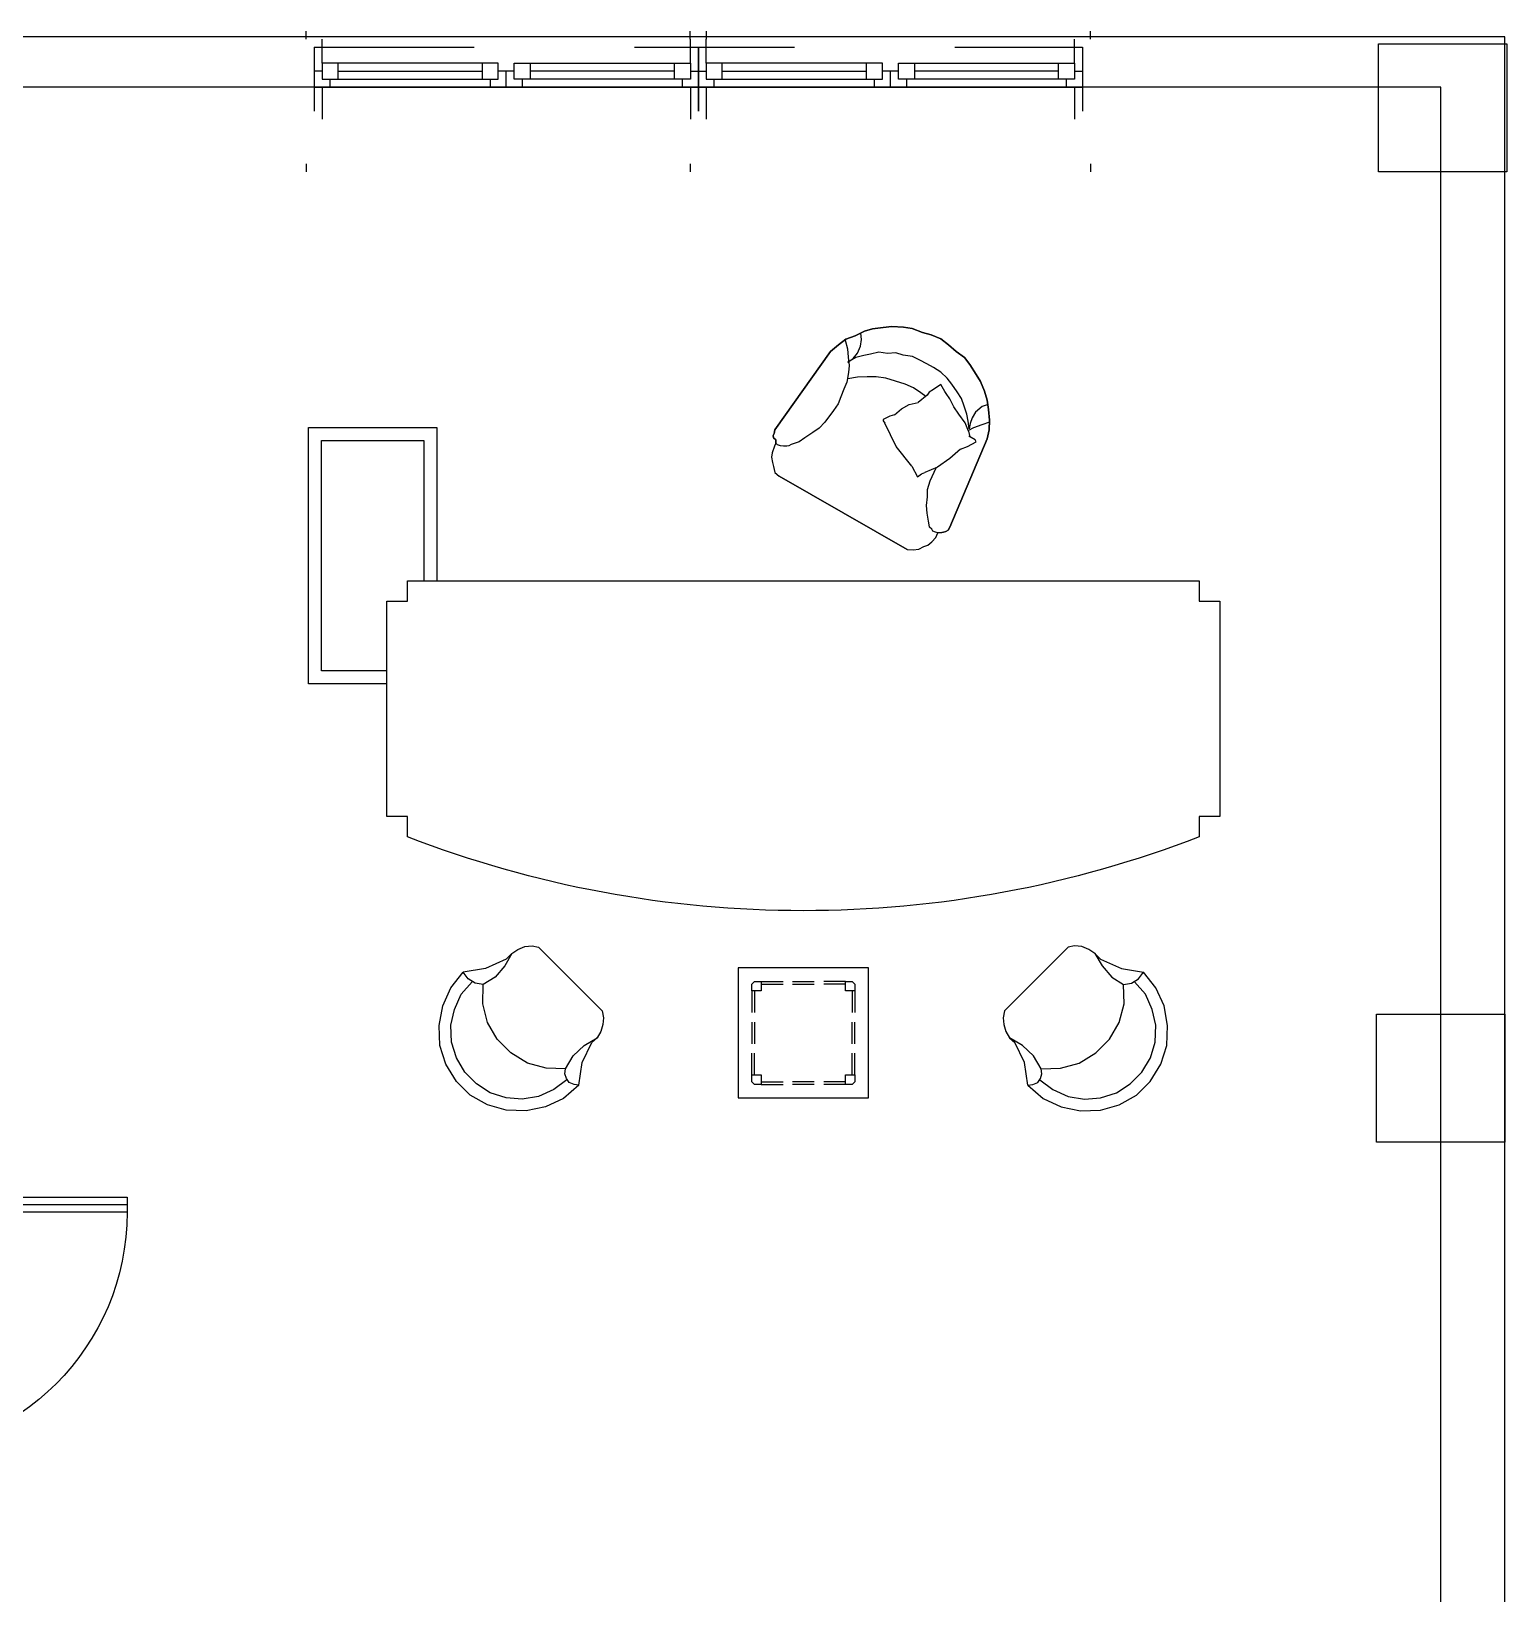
# Model space of a CAD drawing. Header units: millimetres. Extents: x -17017 to 2697, y 1903 to 18260.
# Drawn here: x -17002.712 to -17001.791, y 18222.548 to 18223.524 of the extents above; entities that cross this region are included whole.
import ezdxf

# ---------------------------------------------------------------- set-up
doc = ezdxf.new("R2010")
doc.units = ezdxf.units.MM
doc.linetypes.add('DOT3', pattern=[0.06, 0, -0.06])
for name, color, linetype in [('-DM-OUT-WALL', 7, 'Continuous'), ('1', 7, 'Continuous'), ('A-Door', 150, 'Continuous'), ('A-Glaz', 92, 'Continuous'), ('DENIZLIK', 16, 'Continuous'), ('DUVAR', 7, 'Continuous'), ('IZDOT', 2, 'DOT3'), ('NT', 1, 'Continuous'), ('PENCERE', 3, 'Continuous'), ('sıva', 181, 'Continuous')]:
    doc.layers.add(name, color=color, linetype=linetype)

# ---------------------------------------------------------------- blocks, each defined once
blk = doc.blocks.new('table-30')
at = {"color": 0, "linetype": 'ByBlock'}
for p, q in [((-0.4064, 0), (-0.4064, 0.4064)), ((-0.4064, 0.4064), (0, 0.4064)), ((0, 0.4064), (0, 0)), ((-0.3556, 0.3641), (-0.3641, 0.3556)), ((-0.3641, 0.3556), (-0.3641, 0.3344)), ((-0.3344, 0.3641), (-0.3556, 0.3641)), ((-0.3344, 0.3344), (-0.3344, 0.3641)), ((-0.3344, 0.3641), (-0.2667, 0.3641)), ((-0.3344, 0.3556), (-0.2667, 0.3556)), ((-0.1693, 0.3641), (-0.2371, 0.3641)), ((-0.1693, 0.3556), (-0.2371, 0.3556)), ((-0.072, 0.3641), (-0.1397, 0.3641)), ((-0.072, 0.3556), (-0.1397, 0.3556)), ((-0.072, 0.3641), (-0.072, 0.3344)), ((-0.0508, 0.3641), (-0.072, 0.3641)), ((-0.0423, 0.3556), (-0.0508, 0.3641)), ((-0.0423, 0.3344), (-0.0423, 0.3556)), ((-0.3641, 0.3344), (-0.3344, 0.3344)), ((-0.3641, 0.3344), (-0.3641, 0.2667)), ((-0.3556, 0.3344), (-0.3556, 0.2667)), ((-0.072, 0.3344), (-0.0423, 0.3344)), ((-0.0508, 0.3344), (-0.0508, 0.2667)), ((-0.0423, 0.3344), (-0.0423, 0.2667)), ((-0.3641, 0.1693), (-0.3641, 0.2371)), ((-0.3556, 0.1693), (-0.3556, 0.2371)), ((-0.0508, 0.2371), (-0.0508, 0.1693)), ((-0.0423, 0.2371), (-0.0423, 0.1693)), ((-0.3641, 0.072), (-0.3641, 0.1397)), ((-0.3556, 0.072), (-0.3556, 0.1397)), ((-0.0508, 0.072), (-0.0508, 0.1397)), ((-0.0423, 0.072), (-0.0423, 0.1397)), ((-0.3641, 0.072), (-0.3641, 0.0508)), ((-0.3344, 0.072), (-0.3641, 0.072)), ((-0.3641, 0.0508), (-0.3556, 0.0423)), ((-0.3344, 0.0423), (-0.3344, 0.072)), ((-0.3344, 0.0508), (-0.2667, 0.0508)), ((-0.2371, 0.0508), (-0.1693, 0.0508)), ((-0.072, 0.0508), (-0.1397, 0.0508)), ((-0.072, 0.072), (-0.072, 0.0423)), ((-0.0423, 0.072), (-0.072, 0.072)), ((-0.0508, 0.0423), (-0.0423, 0.0508)), ((-0.0423, 0.0508), (-0.0423, 0.072)), ((0, 0), (-0.4064, 0)), ((-0.3556, 0.0423), (-0.3344, 0.0423)), ((-0.3344, 0.0423), (-0.2667, 0.0423)), ((-0.2371, 0.0423), (-0.1693, 0.0423)), ((-0.072, 0.0423), (-0.1397, 0.0423)), ((-0.072, 0.0423), (-0.0508, 0.0423))]:
    blk.add_line(p, q, dxfattribs=at)
blk = doc.blocks.new('desk-20a')
at = {"color": 0, "linetype": 'ByBlock'}
for p, q in [((0.5582, 2.115), (0.5043, 2.0848)), ((0.6166, 2.1322), (0.5582, 2.115)), ((0.6792, 2.1344), (0.6166, 2.1322)), ((0.7395, 2.1215), (0.6792, 2.1344)), ((0.7961, 2.0955), (0.7395, 2.1215)), ((2.2928, 2.0955), (2.3493, 2.1215)), ((2.3493, 2.1215), (2.4096, 2.1344)), ((2.4096, 2.1344), (2.4723, 2.1322)), ((2.4723, 2.1322), (2.5307, 2.115)), ((2.5307, 2.115), (2.5845, 2.0848)), ((0.5043, 2.0848), (0.4616, 2.042)), ((0.5238, 2.0501), (0.4875, 2.0138)), ((0.567, 2.0779), (0.5238, 2.0501)), ((0.6166, 2.0932), (0.567, 2.0779)), ((0.6662, 2.0978), (0.6166, 2.0932)), ((0.7178, 2.089), (0.6662, 2.0978)), ((0.7655, 2.0672), (0.7178, 2.089)), ((0.8064, 2.0371), (0.7655, 2.0672)), ((0.8434, 2.0543), (0.7961, 2.0955)), ((0.8285, 2.0523), (0.8129, 2.0459)), ((0.8434, 2.0543), (0.8285, 2.0523)), ((0.8434, 2.0543), (0.8537, 1.9836)), ((2.2455, 2.0543), (2.2351, 1.9836)), ((2.2455, 2.0543), (2.2928, 2.0955)), ((2.2455, 2.0543), (2.2604, 2.0523)), ((2.2604, 2.0523), (2.276, 2.0459)), ((2.2825, 2.0371), (2.3234, 2.0672)), ((2.3234, 2.0672), (2.3711, 2.089)), ((2.3711, 2.089), (2.4226, 2.0978)), ((2.4226, 2.0978), (2.4723, 2.0932)), ((2.4723, 2.0932), (2.5219, 2.0779)), ((2.5219, 2.0779), (2.5651, 2.0501)), ((2.5651, 2.0501), (2.6013, 2.0138)), ((2.5845, 2.0848), (2.6273, 2.042)), ((0.4616, 2.042), (0.4287, 1.9878)), ((0.4875, 2.0138), (0.4612, 1.9683)), ((0.7418, 2.0008), (0.6834, 1.9851)), ((0.8022, 2.0031), (0.7418, 2.0008)), ((0.8045, 2.0329), (0.8003, 2.018)), ((0.8003, 2.018), (0.8022, 2.0031)), ((0.8022, 2.0031), (0.8258, 1.9619)), ((0.8129, 2.0459), (0.8045, 2.0329)), ((2.2867, 2.0031), (2.263, 1.9619)), ((2.276, 2.0459), (2.2844, 2.0329)), ((2.2844, 2.0329), (2.2886, 2.018)), ((2.2886, 2.018), (2.2867, 2.0031)), ((2.2867, 2.0031), (2.347, 2.0008)), ((2.347, 2.0008), (2.4054, 1.9851)), ((2.6013, 2.0138), (2.6277, 1.9683)), ((2.6273, 2.042), (2.6601, 1.9878)), ((0.4287, 1.9878), (0.4096, 1.9298)), ((0.4612, 1.9683), (0.4463, 1.9191)), ((0.6315, 1.9531), (0.5887, 1.9103)), ((0.6834, 1.9851), (0.6315, 1.9531)), ((0.8258, 1.9619), (0.8602, 1.9298)), ((0.8537, 1.9836), (0.8843, 1.921)), ((2.2351, 1.9836), (2.2046, 1.921)), ((2.263, 1.9619), (2.2287, 1.9298)), ((2.4054, 1.9851), (2.4574, 1.9531)), ((2.4574, 1.9531), (2.5001, 1.9103)), ((2.6277, 1.9683), (2.6426, 1.9191)), ((2.6601, 1.9878), (2.6792, 1.9298)), ((0.4096, 1.9298), (0.4073, 1.8672)), ((0.4463, 1.9191), (0.4444, 1.8668)), ((0.5887, 1.9103), (0.5586, 1.858)), ((0.8602, 1.9298), (0.9011, 1.9057)), ((0.9011, 1.9057), (0.8843, 1.921)), ((0.9121, 1.8862), (0.9011, 1.9057)), ((2.1767, 1.8862), (2.1878, 1.9057)), ((2.2287, 1.9298), (2.1878, 1.9057)), ((2.1878, 1.9057), (2.2046, 1.921)), ((2.5001, 1.9103), (2.5303, 1.858)), ((2.6426, 1.9191), (2.6445, 1.8668)), ((2.6792, 1.9298), (2.6815, 1.8672)), ((0.4073, 1.8672), (0.4184, 1.8064)), ((0.4444, 1.8668), (0.4551, 1.8171)), ((0.5586, 1.858), (0.5433, 1.8)), ((0.9186, 1.8645), (0.9121, 1.8862)), ((0.9209, 1.8431), (0.9186, 1.8645)), ((2.1679, 1.8431), (2.1702, 1.8645)), ((2.1702, 1.8645), (2.1767, 1.8862)), ((2.5303, 1.858), (2.5456, 1.8)), ((2.6445, 1.8668), (2.6338, 1.8171)), ((2.6815, 1.8672), (2.6704, 1.8064)), ((0.4184, 1.8064), (0.444, 1.7503)), ((0.4551, 1.8171), (0.4765, 1.7698)), ((0.9163, 1.8217), (0.7174, 1.6228)), ((0.9163, 1.8217), (0.9209, 1.8431)), ((2.1725, 1.8217), (2.1679, 1.8431)), ((2.1725, 1.8217), (2.3715, 1.6228)), ((2.6338, 1.8171), (2.6124, 1.7698)), ((2.6704, 1.8064), (2.6449, 1.7503)), ((0.4765, 1.7698), (0.5108, 1.7308)), ((0.5433, 1.8), (0.5452, 1.74)), ((2.5456, 1.8), (2.5437, 1.74)), ((2.6124, 1.7698), (2.578, 1.7308)), ((0.444, 1.7503), (0.4829, 1.7007)), ((0.4982, 1.7221), (0.4829, 1.7007)), ((0.5196, 1.735), (0.4982, 1.7221)), ((0.5452, 1.74), (0.5196, 1.735)), ((0.5818, 1.7163), (0.5452, 1.74)), ((0.612, 1.6816), (0.5818, 1.7163)), ((2.4769, 1.6816), (2.507, 1.7163)), ((2.507, 1.7163), (2.5437, 1.74)), ((2.5437, 1.74), (2.5693, 1.735)), ((2.5693, 1.735), (2.5906, 1.7221)), ((2.5906, 1.7221), (2.6059, 1.7007)), ((2.6449, 1.7503), (2.6059, 1.7007)), ((0.5517, 1.69), (0.4829, 1.7007)), ((0.6166, 1.6602), (0.5517, 1.69)), ((0.6342, 1.6426), (0.612, 1.6816)), ((0.6166, 1.6602), (0.6342, 1.6426)), ((2.4547, 1.6426), (2.4769, 1.6816)), ((2.4723, 1.6602), (2.4547, 1.6426)), ((2.4723, 1.6602), (2.5372, 1.69)), ((2.5372, 1.69), (2.6059, 1.7007)), ((0.6342, 1.6426), (0.6532, 1.6297)), ((0.6532, 1.6297), (0.675, 1.6209)), ((0.675, 1.6209), (0.6983, 1.619)), ((0.6983, 1.619), (0.7174, 1.6228)), ((2.3906, 1.619), (2.3715, 1.6228)), ((2.4138, 1.6209), (2.3906, 1.619)), ((2.4356, 1.6297), (2.4138, 1.6209)), ((2.4547, 1.6426), (2.4356, 1.6297)), ((0.3084, 1.2785), (0.3084, 1.2145)), ((2.7804, 1.2145), (2.7804, 1.2785)), ((0.3084, 1.2145), (0.2444, 1.2145)), ((0.2444, 1.2145), (0.2444, 0.5425)), ((2.8444, 1.2145), (2.7804, 1.2145)), ((2.8444, 0.5425), (2.8444, 1.2145)), ((0.2444, 0.8), (0, 0.8)), ((0, 0.8), (0, 0)), ((0.2444, 0.76), (0.04, 0.76)), ((0.04, 0.76), (0.04, 0.04)), ((0.2444, 0.5425), (0.3084, 0.5425)), ((0.3084, 0.5425), (0.3084, 0.4785)), ((2.7804, 0.4785), (2.7804, 0.5425)), ((2.7804, 0.5425), (2.8444, 0.5425)), ((0.3084, 0.4785), (2.7804, 0.4785)), ((0.36, 0.04), (0.36, 0.4785)), ((0.4, 0), (0.4, 0.4785)), ((1.8688, 0.3814), (1.4689, 0.1524)), ((1.4689, 0.1524), (1.8688, 0.3814)), ((1.8688, 0.3814), (1.8873, 0.3818)), ((1.8688, 0.3814), (1.8873, 0.3818)), ((1.8873, 0.3818), (1.9052, 0.3798)), ((1.8873, 0.3818), (1.9052, 0.3798)), ((1.9052, 0.3798), (1.9202, 0.3718)), ((1.9052, 0.3798), (1.9202, 0.3718)), ((1.9202, 0.3718), (1.9335, 0.3671)), ((1.9202, 0.3718), (1.9335, 0.3671)), ((1.9335, 0.3671), (1.9454, 0.3573)), ((1.9335, 0.3671), (1.9454, 0.3573)), ((1.9454, 0.3573), (1.9576, 0.3436)), ((1.9454, 0.3573), (1.9576, 0.3436)), ((1.9576, 0.3436), (1.9642, 0.3287)), ((1.9576, 0.3436), (1.9642, 0.3287)), ((1.935, 0.2929), (1.931, 0.2677)), ((1.9367, 0.3043), (1.935, 0.2929)), ((1.9386, 0.3117), (1.9367, 0.3043)), ((1.9455, 0.3178), (1.9386, 0.3117)), ((1.9484, 0.3236), (1.9455, 0.3178)), ((1.957, 0.3266), (1.9484, 0.3236)), ((1.9642, 0.3287), (1.957, 0.3266)), ((1.9771, 0.3279), (1.9642, 0.3287)), ((1.9642, 0.3287), (1.9771, 0.3279)), ((1.982, 0.3266), (1.9771, 0.3279)), ((1.9771, 0.3279), (1.982, 0.3266)), ((1.9894, 0.3247), (1.982, 0.3266)), ((1.982, 0.3266), (1.9894, 0.3247)), ((1.9962, 0.3203), (1.9894, 0.3247)), ((1.9894, 0.3247), (1.9962, 0.3203)), ((2.0016, 0.3109), (1.9962, 0.3203)), ((1.9962, 0.3203), (2.0016, 0.3109)), ((2.1186, 0.0353), (2.0016, 0.3109)), ((2.0016, 0.3109), (2.1186, 0.0353)), ((1.931, 0.2677), (1.9285, 0.2433)), ((1.9285, 0.2433), (1.9319, 0.2161)), ((1.9319, 0.2161), (1.9325, 0.1936)), ((1.4552, 0.1402), (1.4689, 0.1524)), ((1.4552, 0.1402), (1.4689, 0.1524)), ((1.8832, 0.121), (1.9012, 0.1544)), ((1.9012, 0.1544), (1.9131, 0.1447)), ((1.9325, 0.1936), (1.9399, 0.1666)), ((1.9399, 0.1666), (1.9595, 0.1259)), ((1.4454, 0.0928), (1.4483, 0.1091)), ((1.4454, 0.0928), (1.4483, 0.1091)), ((1.4483, 0.1091), (1.4516, 0.1214)), ((1.4483, 0.1091), (1.4516, 0.1214)), ((1.4516, 0.1214), (1.4552, 0.1402)), ((1.4516, 0.1214), (1.4552, 0.1402)), ((1.8832, 0.121), (1.8339, 0.059)), ((1.9131, 0.1447), (1.9239, 0.1406)), ((1.9629, 0.1237), (1.9239, 0.1406)), ((2.0017, 0.0964), (1.9629, 0.1237)), ((1.447, 0.0792), (1.4454, 0.0928)), ((1.447, 0.0792), (1.4454, 0.0928)), ((1.4548, 0.0587), (1.447, 0.0792)), ((1.4548, 0.0587), (1.447, 0.0792)), ((1.4587, 0.0485), (1.4548, 0.0587)), ((1.4587, 0.0485), (1.4548, 0.0587)), ((1.464, 0.0537), (1.4587, 0.0485)), ((1.4727, 0.0567), (1.464, 0.0537)), ((1.4823, 0.0581), (1.4727, 0.0567)), ((1.4928, 0.058), (1.4823, 0.0581)), ((1.4993, 0.0576), (1.4928, 0.058)), ((1.506, 0.0532), (1.4993, 0.0576)), ((1.5315, 0.0451), (1.506, 0.0532)), ((1.8339, 0.059), (1.7991, -0.0135)), ((2.035, 0.0679), (2.0017, 0.0964)), ((2.035, 0.0679), (2.0565, 0.0596)), ((2.0565, 0.0596), (2.0841, 0.0444)), ((0, 0), (0.4, 0)), ((0.04, 0.04), (0.36, 0.04)), ((1.4517, 0.0319), (1.4498, 0.0245)), ((1.4498, 0.0245), (1.4517, 0.0319)), ((1.4498, 0.0245), (1.4534, 0.0183)), ((1.4534, 0.0183), (1.4498, 0.0245)), ((1.4586, 0.038), (1.4517, 0.0319)), ((1.4517, 0.0319), (1.4586, 0.038)), ((1.4534, 0.0183), (1.4557, 0.0072)), ((1.4557, 0.0072), (1.4534, 0.0183)), ((1.4557, 0.0072), (1.6296, -0.2373)), ((1.6296, -0.2373), (1.4557, 0.0072)), ((1.4587, 0.0485), (1.4586, 0.038)), ((1.4586, 0.038), (1.4587, 0.0485)), ((1.5493, 0.0326), (1.5315, 0.0451)), ((1.5738, 0.0156), (1.5493, 0.0326)), ((1.594, 0.0024), (1.5738, 0.0156)), ((1.6113, -0.0167), (1.594, 0.0024)), ((2.0596, 0.0114), (2.05, -0.0151)), ((2.059, 0.0089), (2.0765, 0.0004)), ((2.0617, 0.0043), (2.0592, -0.0201)), ((2.0596, 0.0114), (2.0642, 0.0286)), ((2.0813, 0.0386), (2.0611, 0.0268)), ((2.0652, -0.0125), (2.0617, 0.0043)), ((2.0765, 0.0004), (2.1029, -0.0092)), ((2.0841, 0.0444), (2.0813, 0.0386)), ((2.1244, 0.0075), (2.1186, 0.0353)), ((2.1186, 0.0353), (2.1244, 0.0075)), ((2.1256, -0.0231), (2.1244, 0.0075)), ((2.1244, 0.0075), (2.1256, -0.0231)), ((1.6387, -0.0528), (1.6113, -0.0167)), ((1.7931, -0.0211), (1.7991, -0.0135)), ((1.7934, -0.0251), (1.7931, -0.0211)), ((1.8142, -0.0359), (1.7934, -0.0251)), ((1.829, -0.0398), (1.8142, -0.0359)), ((1.829, -0.0398), (1.8504, -0.0586)), ((2.03, -0.0414), (2.0145, -0.0649)), ((2.05, -0.0151), (2.03, -0.0414)), ((2.055, -0.0414), (2.0469, -0.0669)), ((2.0592, -0.0201), (2.055, -0.0414)), ((2.0712, -0.0298), (2.0652, -0.0125)), ((2.082, -0.0485), (2.0712, -0.0298)), ((2.1025, -0.0657), (2.082, -0.0485)), ((2.1029, -0.0092), (2.1269, -0.0182)), ((2.1221, -0.0564), (2.1256, -0.0231)), ((2.1256, -0.0231), (2.1221, -0.0564)), ((1.6529, -0.0737), (1.6387, -0.0528)), ((1.6616, -0.0957), (1.6529, -0.0737)), ((1.6712, -0.1193), (1.6616, -0.0957)), ((1.8504, -0.0586), (1.8746, -0.0715)), ((1.8746, -0.0715), (1.9032, -0.0777)), ((1.9313, -0.1009), (1.9032, -0.0777)), ((1.9271, -0.0972), (1.9109, -0.1087)), ((2.0016, -0.0892), (1.9906, -0.106)), ((2.0145, -0.0649), (2.0016, -0.0892)), ((2.038, -0.0908), (2.0248, -0.1111)), ((2.0469, -0.0669), (2.038, -0.0908)), ((2.1182, -0.0712), (2.1025, -0.0657)), ((2.1096, -0.1137), (2.1183, -0.0857)), ((2.1183, -0.0857), (2.1096, -0.1137)), ((2.1183, -0.0857), (2.1221, -0.0564)), ((2.1221, -0.0564), (2.1183, -0.0857)), ((1.6799, -0.1413), (1.6712, -0.1193)), ((1.685, -0.1717), (1.6799, -0.1413)), ((1.8317, -0.1445), (1.8016, -0.1537)), ((1.8618, -0.1353), (1.8317, -0.1445)), ((1.8885, -0.1239), (1.8618, -0.1353)), ((1.9109, -0.1087), (1.8885, -0.1239)), ((1.9368, -0.1103), (1.9313, -0.1009)), ((1.9503, -0.1191), (1.9368, -0.1103)), ((1.9738, -0.1345), (1.9503, -0.1191)), ((1.9861, -0.1127), (1.9738, -0.1345)), ((1.9906, -0.106), (1.9861, -0.1127)), ((2.0078, -0.1355), (1.9937, -0.1542)), ((2.0248, -0.1111), (2.0078, -0.1355)), ((2.084, -0.1661), (2.0978, -0.1435)), ((2.0978, -0.1435), (2.084, -0.1661)), ((2.0978, -0.1435), (2.1096, -0.1137)), ((2.1096, -0.1137), (2.0978, -0.1435)), ((1.7139, -0.1569), (1.6837, -0.1516)), ((1.6841, -0.2201), (1.6872, -0.1933)), ((1.6872, -0.1933), (1.685, -0.1717)), ((1.7439, -0.1582), (1.7139, -0.1569)), ((1.7713, -0.1588), (1.7439, -0.1582)), ((1.8016, -0.1537), (1.7713, -0.1588)), ((1.9506, -0.1876), (1.9304, -0.1994)), ((1.9731, -0.1725), (1.9506, -0.1876)), ((1.9937, -0.1542), (1.9731, -0.1725)), ((2.0641, -0.1964), (2.084, -0.1661)), ((2.084, -0.1661), (2.0641, -0.1964)), ((1.6296, -0.2373), (1.6543, -0.2583)), ((1.6543, -0.2583), (1.6296, -0.2373)), ((1.6826, -0.246), (1.6841, -0.2201)), ((1.7082, -0.2186), (1.6831, -0.2041)), ((1.6831, -0.2041), (1.6999, -0.2151)), ((1.6858, -0.2058), (1.6831, -0.2041)), ((1.6831, -0.2041), (1.6858, -0.2056)), ((1.6858, -0.2056), (1.6858, -0.2058)), ((1.6999, -0.2151), (1.7139, -0.2319)), ((1.7328, -0.225), (1.7082, -0.2186)), ((1.7139, -0.2319), (1.7226, -0.2539)), ((1.7541, -0.2293), (1.7328, -0.225)), ((1.7803, -0.2349), (1.7541, -0.2293)), ((1.8075, -0.2315), (1.7803, -0.2349)), ((1.8334, -0.2331), (1.8075, -0.2315)), ((1.8563, -0.226), (1.8334, -0.2331)), ((1.8851, -0.2217), (1.8563, -0.226)), ((1.9078, -0.2106), (1.8851, -0.2217)), ((1.9304, -0.1994), (1.9078, -0.2106)), ((1.9979, -0.258), (2.0216, -0.2379)), ((2.0216, -0.2379), (1.9979, -0.258)), ((2.0216, -0.2379), (2.0478, -0.2185)), ((2.0478, -0.2185), (2.0216, -0.2379)), ((2.0478, -0.2185), (2.0641, -0.1964)), ((2.0641, -0.1964), (2.0478, -0.2185)), ((1.6543, -0.2583), (1.6772, -0.2762)), ((1.6772, -0.2762), (1.6543, -0.2583)), ((1.6754, -0.2731), (1.6826, -0.246)), ((1.6772, -0.2762), (1.7061, -0.2865)), ((1.7061, -0.2865), (1.6772, -0.2762)), ((1.7061, -0.2865), (1.7353, -0.3007)), ((1.7353, -0.3007), (1.7061, -0.2865)), ((1.7226, -0.2539), (1.7264, -0.2747)), ((1.7264, -0.2747), (1.7236, -0.295)), ((1.9166, -0.2971), (1.9435, -0.2897)), ((1.9435, -0.2897), (1.9166, -0.2971)), ((1.9435, -0.2897), (1.9733, -0.2765)), ((1.9733, -0.2765), (1.9435, -0.2897)), ((1.9733, -0.2765), (1.9979, -0.258)), ((1.9979, -0.258), (1.9733, -0.2765)), ((1.7353, -0.3007), (1.7608, -0.3087)), ((1.7608, -0.3087), (1.7353, -0.3007)), ((1.7608, -0.3087), (1.7941, -0.3123)), ((1.7941, -0.3123), (1.7608, -0.3087)), ((1.7941, -0.3123), (1.8209, -0.3154)), ((1.8209, -0.3154), (1.7941, -0.3123)), ((1.8209, -0.3154), (1.8571, -0.313)), ((1.8571, -0.313), (1.8209, -0.3154)), ((1.8571, -0.313), (1.8843, -0.3097)), ((1.8843, -0.3097), (1.8571, -0.313)), ((1.8843, -0.3097), (1.9166, -0.2971)), ((1.9166, -0.2971), (1.8843, -0.3097))]:
    blk.add_line(p, q, dxfattribs=at)
blk.add_arc((1.5444, -1.9189), 3.428, 68.8653, 111.1347)
blk.add_blockref('table-30', (1.7476, 1.6875))
blk = doc.blocks.new('A$C087A3AA9')
at = {"layer": 'A-Door'}
for points in [[(852.6, 94.7), (852.6, 852.6), (805.3, 852.6), (805.3, 94.7)], [(47.4, 94.7), (47.4, 0), (0, 0), (0, 94.7)], [(900, 94.7), (900, 0), (852.6, 0), (852.6, 94.7)]]:
    blk.add_lwpolyline(points, close=True, dxfattribs=at)
at = {"layer": 'A-Glaz'}
blk.add_line((828.9, 852.6), (828.9, 94.7), dxfattribs=at)
at = {"layer": 'NT'}
blk.add_arc((805.3, 94.7), 757.9, 90, 180, dxfattribs=at)

msp = doc.modelspace()

# ---------------------------------------------------------------- linework, layer by layer
at = {"layer": '1'}
for points in [[(-17001.79189, 18222.4869), (-17001.79189, 18223.52065), (-17002.74222, 18223.52065)], [(-17001.83189, 18222.4469), (-17001.83189, 18223.48905), (-17002.74222, 18223.48905)]]:
    msp.add_lwpolyline(points, dxfattribs=at)
for points in [[(-17001.79073, 18223.43619), (-17001.87073, 18223.43619), (-17001.87073, 18223.51619), (-17001.79073, 18223.51619)], [(-17001.792, 18222.83017), (-17001.872, 18222.83017), (-17001.872, 18222.91017), (-17001.792, 18222.91017)]]:
    msp.add_lwpolyline(points, close=True, dxfattribs=at)
at = {"layer": 'DENIZLIK'}
for p, q in [((-17002.54038, 18223.51905), (-17002.54038, 18223.52405)), ((-17002.30059, 18223.51905), (-17002.30059, 18223.52405)), ((-17002.29038, 18223.51905), (-17002.29038, 18223.52405)), ((-17002.05059, 18223.51905), (-17002.05059, 18223.52405)), ((-17002.54038, 18223.44121), (-17002.54038, 18223.43621)), ((-17002.30059, 18223.44121), (-17002.30059, 18223.43621)), ((-17002.05059, 18223.44121), (-17002.05059, 18223.43621))]:
    msp.add_line(p, q, dxfattribs=at)
at = {"layer": 'DUVAR'}
for p, q in [((-17002.53538, 18223.51405), (-17002.53538, 18223.47405)), ((-17002.29559, 18223.51405), (-17002.29559, 18223.47405)), ((-17002.29538, 18223.51405), (-17002.29538, 18223.47405)), ((-17002.05559, 18223.51405), (-17002.05559, 18223.47405))]:
    msp.add_line(p, q, dxfattribs=at)
at = {"layer": 'IZDOT'}
msp.add_line((-17002.53538, 18223.51405), (-17002.05559, 18223.51405), dxfattribs=at)
at = {"layer": 'PENCERE'}
for p, q in [((-17002.53038, 18223.49405), (-17002.42038, 18223.49405)), ((-17002.52038, 18223.49905), (-17002.43038, 18223.49905)), ((-17002.41038, 18223.49905), (-17002.42038, 18223.49905)), ((-17002.31038, 18223.49905), (-17002.40038, 18223.49905)), ((-17002.30038, 18223.49905), (-17002.29059, 18223.49905)), ((-17002.29059, 18223.49405), (-17002.18059, 18223.49405)), ((-17002.28059, 18223.49905), (-17002.19059, 18223.49905)), ((-17002.17059, 18223.49905), (-17002.18059, 18223.49905)), ((-17002.07059, 18223.49905), (-17002.16059, 18223.49905))]:
    msp.add_line(p, q, dxfattribs=at)
for points in [[(-17002.42038, 18223.50405), (-17002.53038, 18223.50405), (-17002.53038, 18223.49405)], [(-17002.52038, 18223.49405), (-17002.52038, 18223.50405)], [(-17002.43038, 18223.50405), (-17002.43038, 18223.49405)], [(-17002.42038, 18223.49405), (-17002.42038, 18223.50405)], [(-17002.30038, 18223.49405), (-17002.41038, 18223.49405), (-17002.41038, 18223.50405), (-17002.30038, 18223.50405)], [(-17002.40038, 18223.50405), (-17002.40038, 18223.49405)], [(-17002.31038, 18223.49405), (-17002.31038, 18223.50405)], [(-17002.30038, 18223.50405), (-17002.30038, 18223.49405)], [(-17002.18059, 18223.50405), (-17002.29059, 18223.50405), (-17002.29059, 18223.49405)], [(-17002.28059, 18223.49405), (-17002.28059, 18223.50405)], [(-17002.19059, 18223.50405), (-17002.19059, 18223.49405)], [(-17002.18059, 18223.49405), (-17002.18059, 18223.50405)], [(-17002.06059, 18223.49405), (-17002.17059, 18223.49405), (-17002.17059, 18223.50405), (-17002.06059, 18223.50405)], [(-17002.16059, 18223.50405), (-17002.16059, 18223.49405)], [(-17002.07059, 18223.49405), (-17002.07059, 18223.50405)], [(-17002.06059, 18223.50405), (-17002.06059, 18223.49405)], [(-17002.53038, 18223.49905), (-17002.53538, 18223.49905), (-17002.53538, 18223.48905), (-17002.05559, 18223.48905)], [(-17002.52538, 18223.48905), (-17002.52538, 18223.49405)], [(-17002.42538, 18223.49405), (-17002.42538, 18223.48905)], [(-17002.41538, 18223.48905), (-17002.41538, 18223.49905)], [(-17002.40538, 18223.49405), (-17002.40538, 18223.48905)], [(-17002.30538, 18223.48905), (-17002.30538, 18223.49405)], [(-17002.29559, 18223.49905), (-17002.29559, 18223.48905)], [(-17002.29538, 18223.49905), (-17002.29538, 18223.48905)], [(-17002.28559, 18223.48905), (-17002.28559, 18223.49405)], [(-17002.18559, 18223.49405), (-17002.18559, 18223.48905)], [(-17002.17559, 18223.48905), (-17002.17559, 18223.49905)], [(-17002.16559, 18223.49405), (-17002.16559, 18223.48905)], [(-17002.06559, 18223.48905), (-17002.06559, 18223.49405)], [(-17002.06059, 18223.49905), (-17002.05559, 18223.49905), (-17002.05559, 18223.48905)]]:
    msp.add_lwpolyline(points, dxfattribs=at)
at = {"layer": 'sıva'}
for p, q in [((-17002.53038, 18223.50405), (-17002.53038, 18223.51905)), ((-17002.30038, 18223.50405), (-17002.30038, 18223.51905)), ((-17002.29059, 18223.50405), (-17002.29059, 18223.51905)), ((-17002.06059, 18223.50405), (-17002.06059, 18223.51905)), ((-17002.53038, 18223.48905), (-17002.53038, 18223.46905)), ((-17002.30038, 18223.48905), (-17002.30038, 18223.46905)), ((-17002.29059, 18223.48905), (-17002.29059, 18223.46905)), ((-17002.06059, 18223.48905), (-17002.06059, 18223.46905))]:
    msp.add_line(p, q, dxfattribs=at)

# ---------------------------------------------------------------- block references
at = {"layer": '-DM-OUT-WALL', "xscale": -0.2, "yscale": 0.2, "zscale": 0.2, "rotation": 180}
msp.add_blockref('desk-20a', (-17002.53879, 18223.27652), dxfattribs=at)
at = {"layer": '1', "color": 0, "xscale": -0.0002, "yscale": 0.0002, "zscale": 0.0002, "rotation": 270}
msp.add_blockref('A$C087A3AA9', (-17002.82265, 18222.62527), dxfattribs=at)

doc.saveas('drawing.dxf')
